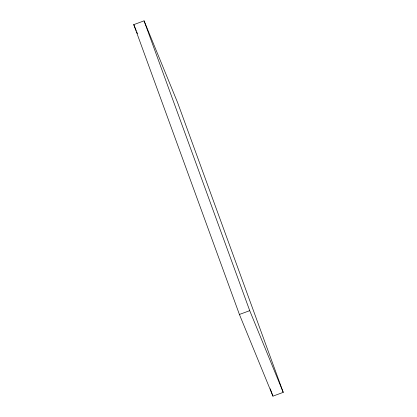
<?xml version="1.0" encoding="UTF-8"?>
<svg xmlns="http://www.w3.org/2000/svg" width="417" height="417" viewBox="0 0 417 417"><rect width="100%" height="100%" fill="white"/><g stroke="black" fill="none" stroke-linecap="round" stroke-linejoin="round"><path stroke-width="0.63" d="M133.768 24.634L144.073 20.85L177.585 102.546L283.232 392.366L272.927 396.15L239.415 314.454L133.768 24.634L136.234 30.644M239.415 314.454L249.726 310.665L283.232 392.366M136.724 31.843L137.464 33.647M144.073 20.85L249.726 310.665M270.247 388.811L272.927 396.15"/></g></svg>
